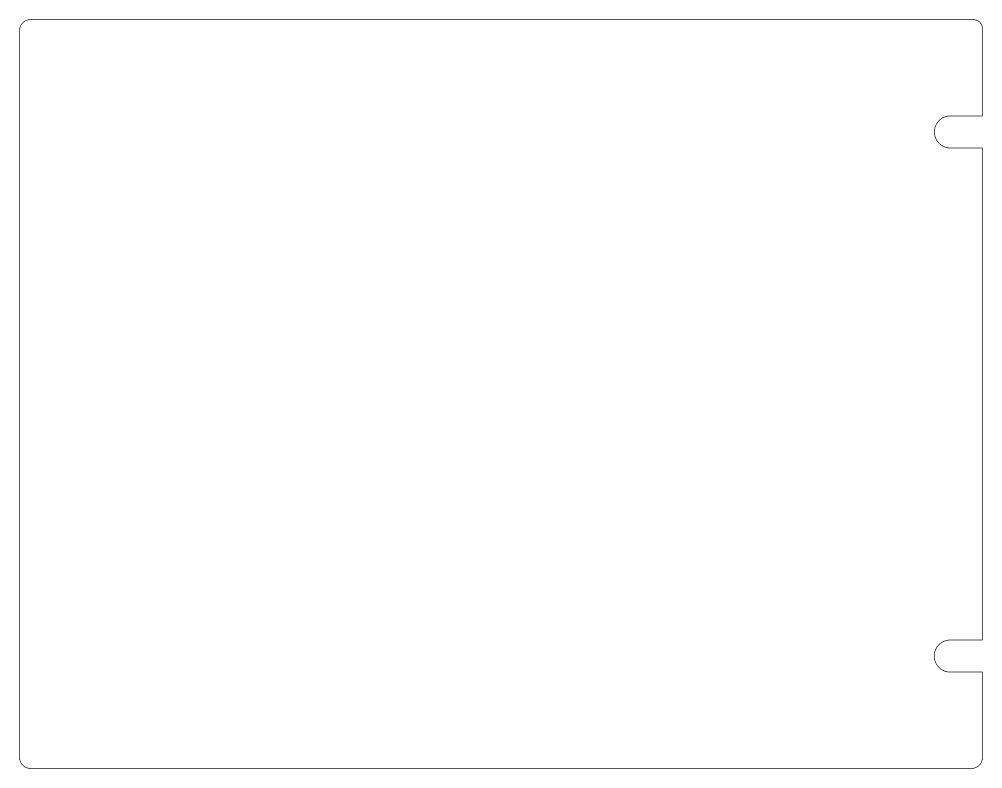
# Model space of a CAD drawing. Header units: millimetres. Extents: x 27 to 7119, y 26 to 5542.
import ezdxf

# ---------------------------------------------------------------- set-up
doc = ezdxf.new("R2010")
doc.units = ezdxf.units.MM
doc.layers.add('BOARD_OUTLINE_00', color=255, linetype='Continuous')

# ---------------------------------------------------------------- blocks, each defined once
blk = doc.blocks.new('SMOOTH_5')
at = {"const_width": 2.5}
blk.add_lwpolyline([(-1.25, 0, 1), (1.25, 0, 1)], format="xyb", close=True, dxfattribs=at)
blk = doc.blocks.new('BOARD_45')
at = {"layer": 'BOARD_OUTLINE_00', "const_width": 5}
blk.add_lwpolyline([(0, -6.9, -0.414214), (78.7, 71.8), (7021.1, 71.8, -0.414214), (7086.6, 6.3), (7086.6, -636.9), (6845.5, -636.9, 0.952287), (6846.1, -873.1), (7086.6, -873.1), (7086.6, -4495.1), (6844.4, -4495.1, 0.949794), (6844.4, -4731.3), (7086.6, -4731.3), (7086.6, -5361.3, -0.414214), (7007.9, -5440), (78.7, -5440, -0.414214), (0, -5361.3)], format="xyb", close=True, dxfattribs=at)
at = {"layer": 'BOARD_OUTLINE_00'}
for p in [(78.7, 71.8), (0, -6.9)]:
    blk.add_blockref('SMOOTH_5', p, dxfattribs=at)

msp = doc.modelspace()

# ---------------------------------------------------------------- block references
msp.add_blockref('BOARD_45', (29.9, 5468))

doc.saveas('drawing.dxf')
